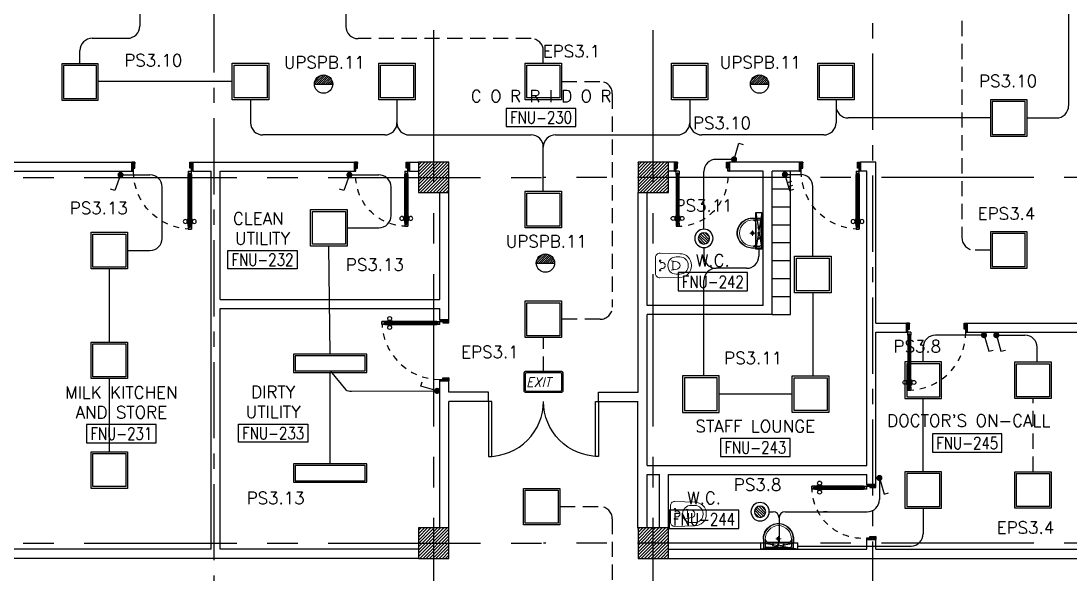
# Model space of a CAD drawing. Extents: x 0 to 92.9, y -1.3 to 78.2.
# Drawn here: x 15.63 to 32.84, y 36.25 to 45.32 of the extents above; entities that cross this region are included whole.
import ezdxf
from ezdxf.enums import TextEntityAlignment as Align

# ---------------------------------------------------------------- set-up
doc = ezdxf.new("R2010")
doc.units = 0
doc.header["$MEASUREMENT"] = 0
for name, pattern in [('CENTER', [2, 1.25, -0.25, 0.25, -0.25]), ('CENTERX2', [4, 2.5, -0.5, 0.5, -0.5]), ('DASHED', [0.75, 0.5, -0.25]), ('HIDDEN', [0.375, 0.25, -0.125]), ('HIDDEN2', [0.1875, 0.125, -0.0625])]:
    doc.linetypes.add(name, pattern=pattern)
doc.layers.get('0').update_dxf_attribs({"color": 11, "linetype": 'CONTINUOUS'})
for name, color, linetype in [('AXES', 11, 'CENTERX2'), ('AXES1', 11, 'CENTER'), ('COL', 11, 'CONTINUOUS'), ('DOOR', 11, 'CONTINUOUS'), ('E-CLINE', 2, 'CONTINUOUS'), ('E-HLINE', 2, 'HIDDEN'), ('E-LITE', 4, 'CONTINUOUS'), ('E-SWITCH', 4, 'CONTINUOUS'), ('E-SWITCHS', 4, 'CONTINUOUS'), ('E-TEXT', 4, 'CONTINUOUS'), ('E-TRXT', 4, 'CONTINUOUS'), ('EL-LITE', 4, 'CONTINUOUS'), ('FIX', 11, 'CONTINUOUS'), ('HAT', 11, 'CONTINUOUS'), ('Locker', 11, 'CONTINUOUS'), ('RM-BOX', 11, 'CONTINUOUS'), ('RM-NAME', 11, 'CONTINUOUS'), ('RM-NO', 11, 'CONTINUOUS'), ('TITLE', 4, 'CONTINUOUS'), ('WALL', 11, 'CONTINUOUS')]:
    doc.layers.add(name, color=color, linetype=linetype)
doc.styles.add('ITALICC', font='italicc')
doc.styles.add('ROMANS', font='ROMANS.shx', dxfattribs={"width": 0.6})

# ---------------------------------------------------------------- blocks, each defined once
blk = doc.blocks.new('L42')
at = {"layer": 'E-LITE'}
for p, q in [((0.3, 0.3), (-0.3, 0.3)), ((-0.3, 0.3), (-0.3, -0.3)), ((0.3, -0.3), (0.3, 0.3)), ((-0.3, -0.3), (0.3, -0.3))]:
    blk.add_line(p, q, dxfattribs=at)
at = {"layer": 'E-LITE', "color": 8}
blk.add_lwpolyline([(-0.27, 0.27), (-0.27, -0.27), (0.27, -0.27), (0.27, 0.27)], close=True, dxfattribs=at)
blk = doc.blocks.new('*X49')
at = {"color": 0}
for p, q in [((21548.527, 18540.142), (21548.801, 18540.415)), ((21548.529, 18539.966), (21548.977, 18540.414)), ((21548.584, 18539.845), (21549.098, 18540.359)), ((21548.672, 18539.756), (21549.187, 18540.271)), ((21548.793, 18539.7), (21549.243, 18540.15)), ((21548.966, 18539.696), (21549.246, 18539.977))]:
    blk.add_line(p, q, dxfattribs=at)
blk = doc.blocks.new('SPOT')
at = {"layer": 'E-LITE'}
for radius in [0.6, 0.369]:
    blk.add_circle((0, 0), radius, dxfattribs=at)
at = {"layer": 'E-LITE', "color": 8}
blk.add_blockref('*X49', (-21548.886, -18540.056), dxfattribs=at)
blk = doc.blocks.new('MR20')
at = {"layer": 'E-LITE'}
for p, q in [((-300, 100), (-300, 0)), ((-300, 100), (-300, 0)), ((-300, 0), (300, 0)), ((-300, 0), (300, 0)), ((-300, 0), (300, 0)), ((-300, 0), (-300, 0)), ((300, 0), (300, 100)), ((300, 0), (300, 100)), ((300, 0), (300, 0))]:
    blk.add_line(p, q, dxfattribs=at)
at = {"layer": 'E-LITE', "color": 3}
blk.add_line((300, 100), (-300, 100), dxfattribs=at)
at = {"layer": 'E-LITE', "color": 8}
for p, q in [((300, 0), (-300, 100)), ((300, 100), (-300, 0))]:
    blk.add_line(p, q, dxfattribs=at)
blk = doc.blocks.new('*X57')
at = {"color": 0}
for p, q in [((84179, 155509), (84660, 155990)), ((84179, 155562), (84607, 155990)), ((84179, 155615), (84554, 155990)), ((84179, 155668), (84501, 155990)), ((84179, 155721), (84448, 155990)), ((84179, 155774), (84395, 155990)), ((84179, 155827), (84342, 155990)), ((84179, 155880), (84289, 155990)), ((84179, 155933), (84236, 155990)), ((84179, 155986), (84183, 155990)), ((84213, 155490), (84679, 155956)), ((84266, 155490), (84679, 155903)), ((84319, 155490), (84679, 155850)), ((84372, 155490), (84679, 155796)), ((84426, 155490), (84679, 155743)), ((84479, 155490), (84679, 155690)), ((84532, 155490), (84679, 155637)), ((84585, 155490), (84679, 155584)), ((84638, 155490), (84679, 155531))]:
    blk.add_line(p, q, dxfattribs=at)
blk = doc.blocks.new('COL50')
at = {"layer": 'COL'}
blk.add_lwpolyline([(-250, 250), (-250, -250), (250, -250), (250, 250)], close=True, dxfattribs=at)
blk = doc.blocks.new('*X58')
at = {"color": 0}
for p, q in [((80579, 155515), (81054, 155990)), ((80579, 155568), (81001, 155990)), ((80579, 155621), (80948, 155990)), ((80579, 155674), (80895, 155990)), ((80579, 155727), (80842, 155990)), ((80579, 155780), (80789, 155990)), ((80579, 155833), (80736, 155990)), ((80579, 155886), (80683, 155990)), ((80579, 155939), (80630, 155990)), ((80607, 155490), (81079, 155962)), ((80660, 155490), (81079, 155909)), ((80713, 155490), (81079, 155856)), ((80766, 155490), (81079, 155803)), ((80819, 155490), (81079, 155750)), ((80872, 155490), (81079, 155697)), ((80925, 155490), (81079, 155644)), ((80978, 155490), (81079, 155591)), ((81031, 155490), (81079, 155538))]:
    blk.add_line(p, q, dxfattribs=at)
blk = doc.blocks.new('*X59')
at = {"color": 0}
for p, q in [((80579, 149522), (81047, 149990)), ((80579, 149575), (80994, 149990)), ((80579, 149628), (80941, 149990)), ((80579, 149681), (80888, 149990)), ((80579, 149734), (80835, 149990)), ((80579, 149787), (80782, 149990)), ((80579, 149840), (80729, 149990)), ((80579, 149893), (80676, 149990)), ((80579, 149946), (80623, 149990)), ((80600, 149490), (81079, 149969)), ((80653, 149490), (81079, 149916)), ((80706, 149490), (81079, 149863)), ((80759, 149490), (81079, 149810)), ((80812, 149490), (81079, 149757)), ((80865, 149490), (81079, 149704)), ((80918, 149490), (81079, 149651)), ((80971, 149490), (81079, 149598)), ((81024, 149490), (81079, 149545)), ((81077, 149490), (81079, 149492))]:
    blk.add_line(p, q, dxfattribs=at)
blk = doc.blocks.new('*X64')
at = {"color": 0}
for p, q in [((196689, 149542), (197136, 149990)), ((196689, 149595), (197083, 149990)), ((196689, 149648), (197030, 149990)), ((196689, 149701), (196977, 149990)), ((196689, 149754), (196924, 149990)), ((196689, 149807), (196871, 149990)), ((196689, 149860), (196818, 149990)), ((196689, 149913), (196765, 149990)), ((196689, 149966), (196712, 149990)), ((196689, 149489), (197189, 149989)), ((196742, 149490), (197189, 149936)), ((196795, 149490), (197189, 149883)), ((196848, 149490), (197189, 149830)), ((196901, 149490), (197189, 149777)), ((196954, 149490), (197189, 149724)), ((197007, 149490), (197189, 149671)), ((197060, 149490), (197189, 149618)), ((197113, 149490), (197189, 149565)), ((197166, 149490), (197189, 149512))]:
    blk.add_line(p, q, dxfattribs=at)
blk = doc.blocks.new('RM1')
at = {"layer": 'RM-BOX'}
blk.add_lwpolyline([(570, -200), (-570, -200), (-570, -500), (570, -500)], close=True, dxfattribs=at)
at = {"layer": 'RM-NAME', "style": 'ROMANS'}
for tag, p in [('ROOMNAME1', (0, 324)), ('ROOMNAME2', (0, 0))]:
    blk.add_attdef(tag, text='', height=200, dxfattribs=at).set_placement(p, align=Align.MIDDLE)
at = {"layer": 'RM-NO', "style": 'ROMANS', "width": 0.8}
blk.add_attdef('ROOMNO', text='', height=200, dxfattribs=at).set_placement((0, -350), align=Align.MIDDLE)
blk = doc.blocks.new('WC1')
at = {"layer": 'FIX', "lineweight": 20}
for p, q in [((-210, 204), (-538, 194)), ((-727, 5), (-727, -5)), ((-674, 5), (-674, -5)), ((-534, 24), (-540, 0)), ((-540, 0), (-534, -24)), ((-475, 141), (-538, 141)), ((-395, 76), (-490, 60)), ((-339, 5), (-339, -5)), ((-137, 0), (-137, 131)), ((-137, -131), (-137, 0)), ((-538, -141), (-475, -141)), ((-490, -60), (-395, -76)), ((-538, -194), (-210, -204)), ((-213, -204), (-210, -204))]:
    blk.add_line(p, q, dxfattribs=at)
at = {"layer": 'FIX', "linetype": 'Continuous', "lineweight": 20}
blk.add_line((-420, -47), (-420, 45), dxfattribs=at)
at = {"layer": 'FIX', "linetype": 'HIDDEN2', "lineweight": 20, "ltscale": 0.3}
blk.add_circle((-245, 0), 49.8, dxfattribs=at)
at = {"layer": 'FIX', "linetype": 'HIDDEN', "lineweight": 20, "ltscale": 0.05}
for centre in [(-213, 78), (-213, -77)]:
    blk.add_circle(centre, 11.6, dxfattribs=at)
at = {"layer": 'FIX', "lineweight": 20}
for centre, radius, start, end in [((-538, 5), 189, 90, 180), ((-210, 131), 73, 360, 90), ((-538, 5), 136, 90, 180), ((-473, -7), 68.2, 128.9242, 152.8468), ((-464, -18), 82, 108.496, 128.9242), ((-475, 5), 136, 360, 90), ((-538, -5), 189, 180, 270), ((-538, -5), 136, 180, 270), ((-473, 7), 68.2, 207.1532, 231.0758), ((-464, 18), 82, 231.0758, 251.504), ((-475, -5), 136, 270, 0), ((-210, -131), 73, 270, 0)]:
    blk.add_arc(centre, radius, start, end, dxfattribs=at)
at = {"layer": 'FIX', "linetype": 'Continuous', "lineweight": 20}
for centre, start, end in [((-443, 46), 357.6662, 91.6121), ((-442, -46), 268.3879, 2.3338)]:
    blk.add_arc(centre, 22.3, start, end, dxfattribs=at)
blk = doc.blocks.new('LAV1')
at = {"layer": 'FIX', "linetype": 'ByBlock', "ltscale": 0.3}
for p, q in [((-280, 210), (-275, 50)), ((-245, 210), (-245, 85)), ((245, 210), (245, 85)), ((280, 210), (275, 50)), ((0, 60), (-220, 60)), ((0, 60), (220, 60))]:
    blk.add_line(p, q, dxfattribs=at)
at = {"layer": 'FIX', "linetype": 'Continuous', "lineweight": 20}
for p, q in [((-275, 210), (-275, 50)), ((275, 210), (275, 50)), ((0, 50), (-275, 50)), ((0, 50), (-252, 50)), ((0, 155), (-181, 155)), ((0, 155), (181, 155)), ((0, 50), (275, 50)), ((0, 50), (252, 50))]:
    blk.add_line(p, q, dxfattribs=at)
at = {"layer": 'FIX', "linetype": 'DASHED', "lineweight": 20, "ltscale": 0.05}
for p, q in [((50, 220), (-50, 220)), ((0, 170), (0, 270)), ((0, 170), (0, 270))]:
    blk.add_line(p, q, dxfattribs=at)
at = {"layer": 'FIX', "lineweight": 20}
for p, q in [((16, 107), (-15, 107)), ((0, 92), (0, 123))]:
    blk.add_line(p, q, dxfattribs=at)
for centre, radius in [((0, 220), 29.5), ((0, 220), 22.5), ((0, 107), 15.5)]:
    blk.add_circle(centre, radius, dxfattribs=at)
at = {"layer": 'FIX', "linetype": 'HIDDEN', "lineweight": 20, "ltscale": 0.05}
for centre in [(-100, 107), (100, 107)]:
    blk.add_circle(centre, 12.4, dxfattribs=at)
at = {"layer": 'FIX', "linetype": 'ByBlock', "ltscale": 0.3}
for centre, radius, start, end in [((7, 220), 287, 91.3776, 182.0064), ((-7, 220), 287, 357.9936, 88.6224), ((-220, 85), 24.9, 179.7021, 269.9486), ((220, 85), 24.9, 270.0514, 0.2979)]:
    blk.add_arc(centre, radius, start, end, dxfattribs=at)
at = {"layer": 'FIX', "linetype": 'Continuous', "lineweight": 20}
for centre, radius, start, end in [((8, 217), 283, 91.6988, 181.351), ((8, 212), 253, 91.7328, 180.4884), ((-8, 217), 283, 358.649, 88.3012), ((-8, 212), 253, 359.5116, 88.2672), ((-179, 222), 66.9, 190.2006, 268.0786), ((179, 222), 66.9, 271.9214, 349.7994)]:
    blk.add_arc(centre, radius, start, end, dxfattribs=at)
blk = doc.blocks.new('DOOR90')
at = {"layer": 'DOOR', "linetype": 'ByBlock'}
for p, q in [((0, 0), (-150, 0)), ((-200, -25), (-1000, -25)), ((-200, -42), (-1000, -42)), ((-200, -58), (-1000, -58)), ((-1000, -75), (-200, -75))]:
    blk.add_line(p, q, dxfattribs=at)
at = {"layer": 'DOOR', "color": 0, "linetype": 'ByBlock'}
for p, q in [((-150, 0), (-150, -25)), ((-150, 0), (0, 0)), ((0, -50), (0, 0)), ((-1050, -25), (-1050, -75)), ((-1050, -75), (-1050, -25)), ((-1000, -25), (-1050, -25)), ((-1000, -75), (-1050, -75)), ((-1020, -42), (-1020, -58)), ((-1000, -42), (-1020, -42)), ((-1000, -58), (-1020, -58)), ((-1000, -25), (-1000, -42)), ((-1000, -58), (-1000, -75)), ((-968, -25), (-968, -18)), ((-878, -18), (-968, -18)), ((-968, -75), (-968, -82)), ((-878, -82), (-968, -82)), ((-955, -18), (-955, -9)), ((-955, -9), (-890, -9)), ((-955, -18), (-890, -18)), ((-955, -82), (-955, -91)), ((-955, -82), (-890, -82)), ((-955, -91), (-890, -91)), ((-890, -18), (-890, -9)), ((-890, -82), (-890, -91)), ((-878, -25), (-878, -18)), ((-878, -75), (-878, -82)), ((-200, -42), (-200, -25)), ((-200, -25), (-150, -25)), ((-180, -42), (-200, -42)), ((-200, -75), (-200, -58)), ((-200, -58), (-180, -58)), ((-150, -75), (-200, -75)), ((-180, -58), (-180, -42)), ((-150, -75), (-150, -25)), ((-150, -25), (-100, -25)), ((-100, -25), (-100, -50)), ((-100, -50), (0, -50)), ((-100, -850), (0, -850)), ((-100, -875), (-100, -850)), ((0, -850), (0, -900)), ((-150, -900), (-150, -875)), ((-150, -875), (-100, -875)), ((0, -900), (-150, -900)), ((-150, -900), (0, -900))]:
    blk.add_line(p, q, dxfattribs=at)
at = {"layer": 'DOOR', "color": 9, "linetype": 'ByBlock'}
for p, q in [((0, -50), (-114, 0)), ((0, -50), (-40, 0)), ((0, -50), (-100, -37)), ((0, -850), (-114, -900)), ((0, -850), (-100, -863)), ((0, -850), (-40, -900))]:
    blk.add_line(p, q, dxfattribs=at)
at = {"layer": 'DOOR', "color": 0, "linetype": 'ByBlock'}
for centre in [(-923, 24), (-923, -124)]:
    blk.add_circle(centre, 32.4, dxfattribs=at)
at = {"layer": 'DOOR', "color": 9, "linetype": 'ByBlock'}
for centre, radius, start, end in [((0, -50), 74.4, 137.7764, 180), ((0, -50), 54.4, 113.2074, 180), ((0, -50), 154, 161.1053, 166.2858), ((0, -50), 134, 158.1598, 169.28), ((0, -50), 114, 154.0838, 167.3774), ((0, -50), 94.4, 148.0182, 180), ((0, -50), 34.4, 90, 180), ((0, -50), 14.4, 90, 180), ((0, -850), 94.4, 180, 211.9818), ((0, -850), 74.4, 180, 222.2236), ((0, -850), 54.4, 180, 246.7926), ((0, -850), 34.4, 180, 270), ((0, -850), 14.4, 180, 270), ((0, -850), 154, 193.7142, 198.8947), ((0, -850), 134, 190.72, 201.8402)]:
    blk.add_arc(centre, radius, start, end, dxfattribs=at)
at = {"layer": 'DOOR', "linetype": 'HIDDEN', "ltscale": 0.5}
blk.add_arc((-222, -50), 828, 178.2701, 275.003, dxfattribs=at)
blk = doc.blocks.new('D1000')
at = {"layer": 'DOOR', "color": 7, "linetype": 'ByBlock'}
for p, q in [((0, 0), (-150, 0)), ((-150, 0), (-150, -25)), ((-150, 0), (0, 0)), ((0, -50), (-114, 0)), ((0, -50), (-40, 0)), ((0, -50), (0, 0)), ((-1050, -25), (-1100, -25)), ((-1100, -75), (-1100, -25)), ((-1100, -25), (-1100, -75)), ((-1050, -75), (-1100, -75)), ((-1050, -42), (-1070, -42)), ((-1070, -42), (-1070, -58)), ((-1050, -58), (-1070, -58)), ((-1050, -25), (-1050, -42)), ((-1050, -58), (-1050, -75)), ((-928, -18), (-1018, -18)), ((-1018, -25), (-1018, -18)), ((-1018, -75), (-1018, -82)), ((-928, -82), (-1018, -82)), ((-1005, -9), (-940, -9)), ((-1005, -18), (-1005, -9)), ((-1005, -18), (-940, -18)), ((-1005, -82), (-940, -82)), ((-1005, -82), (-1005, -91)), ((-1005, -91), (-940, -91)), ((-940, -18), (-940, -9)), ((-940, -82), (-940, -91)), ((-928, -25), (-928, -18)), ((-928, -75), (-928, -82)), ((-200, -42), (-200, -25)), ((-200, -25), (-150, -25)), ((-180, -42), (-200, -42)), ((-200, -75), (-200, -58)), ((-200, -58), (-180, -58)), ((-150, -75), (-200, -75)), ((-180, -58), (-180, -42)), ((-150, -75), (-150, -25)), ((-150, -25), (-100, -25)), ((-100, -25), (-100, -50)), ((0, -50), (-100, -37)), ((-100, -50), (0, -50)), ((-150, -975), (-100, -975)), ((-150, -1000), (-150, -975)), ((-150, -1000), (0, -1000)), ((0, -1000), (-150, -1000)), ((0, -950), (-114, -1000)), ((-100, -975), (-100, -950)), ((0, -950), (-100, -963)), ((-100, -950), (0, -950)), ((0, -950), (-40, -1000)), ((0, -950), (0, -1000))]:
    blk.add_line(p, q, dxfattribs=at)
at = {"layer": 'DOOR', "linetype": 'ByBlock'}
for p, q in [((-200, -25), (-1050, -25)), ((-200, -42), (-1050, -42)), ((-200, -58), (-1050, -58)), ((-1050, -75), (-200, -75))]:
    blk.add_line(p, q, dxfattribs=at)
at = {"layer": 'DOOR', "color": 7, "linetype": 'ByBlock'}
for centre in [(-973, 23), (-973, -124)]:
    blk.add_circle(centre, 32.4, dxfattribs=at)
for centre, radius, start, end in [((0, -50), 134, 158.1598, 169.28), ((0, -50), 74.4, 137.7764, 180), ((0, -50), 54.4, 113.2074, 180), ((0, -50), 154, 161.1053, 166.2858), ((0, -50), 114, 154.0838, 167.3774), ((0, -50), 94.4, 148.0182, 180), ((0, -50), 34.4, 90, 180), ((0, -50), 14.4, 90, 180), ((0, -950), 154, 193.7142, 198.8947), ((0, -950), 134, 190.72, 201.8402), ((0, -950), 94.4, 180, 211.9818), ((0, -950), 74.4, 180, 222.2236), ((0, -950), 54.4, 180, 246.7926), ((0, -950), 34.4, 180, 270), ((0, -950), 14.4, 180, 270)]:
    blk.add_arc(centre, radius, start, end, dxfattribs=at)
at = {"layer": 'DOOR', "linetype": 'HIDDEN', "ltscale": 0.5}
blk.add_arc((-149, -24), 951, 180.0434, 269.9667, dxfattribs=at)
blk = doc.blocks.new('EXIT')
at = {"layer": 'E-LITE', "color": 4}
for p, q in [((-0.32, 0.15), (-0.32, -0.15)), ((0.3, 0.17), (-0.3, 0.17)), ((0.32, -0.15), (0.32, 0.15)), ((-0.3, -0.17), (0.3, -0.17))]:
    blk.add_line(p, q, dxfattribs=at)
at = {"layer": 'E-LITE', "color": 8}
for p, q in [((-0.3, 0.13), (-0.3, -0.13)), ((0.28, 0.15), (-0.28, 0.15)), ((0.3, -0.13), (0.3, 0.13)), ((-0.28, -0.15), (0.28, -0.15))]:
    blk.add_line(p, q, dxfattribs=at)
at = {"layer": 'E-LITE', "color": 4}
for centre, start, end in [((-0.3, 0.15), 90, 180), ((0.3, 0.15), 360, 90), ((-0.3, -0.15), 180, 270), ((0.3, -0.15), 270, 0)]:
    blk.add_arc(centre, 0.02, start, end, dxfattribs=at)
at = {"layer": 'E-LITE', "color": 8}
for centre, start, end in [((-0.28, 0.13), 90, 180), ((0.28, 0.13), 0, 90), ((-0.28, -0.13), 180, 270), ((0.28, -0.13), 270, 0)]:
    blk.add_arc(centre, 0.02, start, end, dxfattribs=at)
at = {"layer": 'E-LITE', "color": 5, "style": 'ITALICC'}
blk.add_text('EXIT', height=0.15, dxfattribs=at).set_placement((-0.284, -0.078))
blk = doc.blocks.new('EL')
at = {"layer": 'EL-LITE'}
h = blk.add_hatch(dxfattribs=at)
h.set_pattern_fill('ANSI31', color=4, scale=0.2, style=0)
h.set_pattern_definition([(45, (587.071197, 567.777136), (-0.0176776695, 0.0176776695), [])])
h.paths.add_polyline_path([(0.15, 0, 1), (-0.15, 0)])
at = {"layer": 'EL-LITE', "color": 4}
blk.add_line((-0.15, 0), (0.15, 0), dxfattribs=at)
blk.add_circle((0, 0), 0.15, dxfattribs=at)
blk = doc.blocks.new('L24')
at = {"color": 4}
blk.add_lwpolyline([(-0.6, 0.15), (-0.6, -0.15), (0.6, -0.15), (0.6, 0.15)], close=True, dxfattribs=at)
at = {"layer": 'E-LITE', "color": 8}
blk.add_lwpolyline([(-0.575, 0.125), (-0.575, -0.125), (0.575, -0.125), (0.575, 0.125)], close=True, dxfattribs=at)

msp = doc.modelspace()

# ---------------------------------------------------------------- linework, layer by layer
at = {"layer": 'AXES'}
for p, q in [((22.403, -1.327), (22.403, 77.486)), ((26.003, -1.327), (26.003, 77.486)), ((0.672, 42.758), (24.203, 42.758)), ((92.243, 42.758), (24.203, 42.758)), ((0.672, 36.758), (24.203, 36.758)), ((92.243, 36.758), (24.203, 36.758))]:
    msp.add_line(p, q, dxfattribs=at)
at = {"layer": 'AXES1'}
for p, q in [((18.803, 28.479), (18.803, 64.358)), ((29.603, 5.538), (29.603, 64.358))]:
    msp.add_line(p, q, dxfattribs=at)
at = {"layer": 'DOOR'}
for points in [[(23.303, 38.183), (23.353, 38.183), (23.353, 39.083), (23.303, 39.083), (23.303, 38.183, 0.414214), (24.203, 39.083, 0.414214)], [(23.303, 38.183), (23.353, 38.183), (23.353, 39.083), (23.303, 39.083), (23.303, 38.183, 0.414214), (24.203, 39.083, 0.414214)], [(23.303, 38.183), (23.353, 38.183), (23.353, 39.083), (23.303, 39.083), (23.303, 38.183, 0.414214), (24.203, 39.083, 0.414214)], [(23.303, 38.183), (23.353, 38.183), (23.353, 39.083), (23.303, 39.083), (23.303, 38.183, 0.414214), (24.203, 39.083, 0.414214)], [(25.103, 38.183), (25.053, 38.183), (25.053, 39.083), (25.103, 39.083), (25.103, 38.183, -0.414214), (24.203, 39.083, -0.414214)], [(25.103, 38.183), (25.053, 38.183), (25.053, 39.083), (25.103, 39.083), (25.103, 38.183, -0.414214), (24.203, 39.083, -0.414214)], [(25.103, 38.183), (25.053, 38.183), (25.053, 39.083), (25.103, 39.083), (25.103, 38.183, -0.414214), (24.203, 39.083, -0.414214)], [(25.103, 38.183), (25.053, 38.183), (25.053, 39.083), (25.103, 39.083), (25.103, 38.183, -0.414214), (24.203, 39.083, -0.414214)]]:
    msp.add_lwpolyline(points, format="xyb", dxfattribs=at)
at = {"layer": 'E-CLINE', "color": 4}
for p, q in [((17.582, 48.781), (17.582, 45.24)), ((32.814, 48.099), (32.814, 43.933)), ((20.962, 45.555), (20.962, 45.235)), ((16.802, 45.04), (17.382, 45.04)), ((16.602, 44.623), (16.602, 44.84)), ((24.2, 44.631), (24.2, 44.835)), ((19.1, 44.331), (16.902, 44.331)), ((21.8, 44.031), (21.8, 43.655)), ((26.6, 44.031), (26.6, 43.655)), ((29, 44.031), (29, 43.655)), ((31.533, 43.733), (29.2, 43.733)), ((32.133, 43.733), (32.614, 43.733)), ((21.6, 43.455), (19.6, 43.455)), ((22, 43.455), (24, 43.455)), ((24.4, 43.455), (26.4, 43.455)), ((28.8, 43.455), (26.8, 43.455)), ((24.2, 42.531), (24.2, 43.255)), ((20.706, 39.858), (20.684, 41.631)), ((26.833, 41.608), (26.833, 41.467)), ((27.733, 41.582), (27.733, 41.467)), ((17.083, 41.258), (17.083, 40.058)), ((27.533, 41.267), (27.033, 41.267)), ((26.833, 39.503), (26.833, 41.067)), ((28.62, 40.865), (28.62, 39.503)), ((17.083, 39.458), (17.083, 38.258)), ((20.704, 38.058), (20.704, 39.558)), ((28.283, 39.203), (27.083, 39.203)), ((30.43, 37.931), (30.43, 39.131)), ((30.43, 37.331), (30.43, 36.912)), ((27.905, 37.274), (27.967, 37.274)), ((28.067, 37.174), (28.067, 36.762)), ((28.857, 37.274), (28.795, 37.274)), ((28.367, 36.712), (30.23, 36.712))]:
    msp.add_line(p, q, dxfattribs=at)
for centre, radius, start, end in [((17.382, 45.24), 0.2, 270, 0), ((21.162, 45.235), 0.2, 180, 270), ((16.802, 44.84), 0.2, 90, 180), ((29.2, 43.933), 0.2, 180, 270), ((32.614, 43.933), 0.2, 270, 0), ((21.6, 43.655), 0.2, 270, 0), ((22, 43.655), 0.2, 180, 270), ((26.4, 43.655), 0.2, 270, 0), ((26.8, 43.655), 0.2, 180, 270), ((28.8, 43.655), 0.2, 270, 0), ((24, 43.255), 0.2, 0, 90), ((24.4, 43.255), 0.2, 90, 180), ((27.033, 41.467), 0.2, 180, 270), ((27.533, 41.467), 0.2, 270, 0), ((27.033, 41.067), 0.2, 90, 180), ((27.967, 37.174), 0.1, 0, 90), ((28.167, 37.174), 0.1, 90, 180), ((30.23, 36.912), 0.2, 270, 0)]:
    msp.add_arc(centre, radius, start, end, dxfattribs=at)
at = {"layer": 'E-HLINE', "color": 4}
for p, q in [((31.065, 45.699), (31.065, 41.767)), ((24, 45.035), (21.162, 45.035)), ((24.5, 44.331), (25.131, 44.331)), ((25.331, 44.131), (25.331, 40.631)), ((31.533, 41.567), (31.265, 41.567)), ((25.131, 40.431), (24.5, 40.431)), ((24.203, 39.573), (24.203, 40.131)), ((32.23, 37.931), (32.23, 39.131)), ((24.473, 37.358), (25.131, 37.358)), ((25.331, 37.158), (25.331, 34.315))]:
    msp.add_line(p, q, dxfattribs=at)
for centre, start, end in [((24, 44.835), 0, 90), ((25.131, 44.131), 0, 90), ((31.265, 41.767), 180, 270), ((25.131, 40.631), 270, 0), ((25.131, 37.158), 0, 90)]:
    msp.add_arc(centre, 0.2, start, end, dxfattribs=at)
at = {"layer": 'E-SWITCH', "color": 4}
for p, q in [((27.328, 43.054), (27.404, 43.318)), ((27.404, 43.318), (27.476, 43.298)), ((27.328, 43.054), (27.033, 43.054)), ((26.833, 41.908), (26.833, 42.854)), ((17.267, 42.8), (17.173, 42.541)), ((17.267, 42.8), (17.75, 42.8)), ((21.02, 42.8), (20.926, 42.541)), ((21.02, 42.8), (21.503, 42.8)), ((28.136, 42.807), (28.42, 42.807)), ((28.161, 42.807), (28.237, 42.542)), ((28.203, 42.675), (28.275, 42.695)), ((17.173, 42.541), (17.102, 42.567)), ((17.95, 41.758), (17.95, 42.6)), ((20.926, 42.541), (20.856, 42.567)), ((21.703, 42.131), (21.703, 42.6)), ((28.22, 42.608), (28.292, 42.629)), ((28.237, 42.542), (28.309, 42.563)), ((28.62, 41.465), (28.62, 42.607)), ((20.984, 41.931), (21.503, 41.931)), ((17.383, 41.558), (17.75, 41.558)), ((31.427, 40.171), (30.63, 40.171)), ((31.427, 40.171), (31.503, 39.907)), ((31.604, 40.171), (32.098, 40.171)), ((31.629, 40.171), (31.705, 39.907)), ((30.43, 39.731), (30.43, 39.971)), ((31.503, 39.907), (31.575, 39.927)), ((31.705, 39.907), (31.777, 39.927)), ((32.298, 39.731), (32.298, 39.971)), ((20.704, 39.583), (20.959, 39.274)), ((22.194, 39.333), (22.215, 39.405)), ((21.052, 39.251), (22.458, 39.257)), ((22.458, 39.257), (22.194, 39.333)), ((29.711, 37.828), (29.711, 37.474)), ((29.711, 37.828), (29.787, 37.564)), ((29.787, 37.564), (29.859, 37.585)), ((28.167, 37.274), (29.511, 37.274))]:
    msp.add_line(p, q, dxfattribs=at)
at = {"layer": 'E-SWITCH', "color": 4, "const_width": 0.05}
for points in [[(27.349, 43.04, 1), (27.307, 43.068, 1)], [(17.267, 42.825, -1), (17.267, 42.775, -1)], [(21.02, 42.825, -1), (21.02, 42.775, -1)], [(28.182, 42.82, -1), (28.14, 42.793, -1)], [(31.448, 40.185, -1), (31.406, 40.157, -1)], [(31.65, 40.185, -1), (31.608, 40.157, -1)], [(22.472, 39.278, 1), (22.445, 39.236, 1)], [(29.732, 37.842, -1), (29.69, 37.815, -1)]]:
    msp.add_lwpolyline(points, format="xyb", close=True, dxfattribs=at)
at = {"layer": 'E-SWITCH', "color": 4}
for centre, start, end in [((27.033, 42.854), 90, 180), ((17.75, 42.6), 0, 90), ((21.503, 42.6), 0, 90), ((28.42, 42.607), 0, 90), ((21.503, 42.131), 270, 0), ((17.75, 41.758), 270, 0), ((30.63, 39.971), 90, 180), ((32.098, 39.971), 0, 90), ((21.051, 39.451), 242.3297, 270.2374), ((29.511, 37.474), 270, 0)]:
    msp.add_arc(centre, 0.2, start, end, dxfattribs=at)
at = {"layer": 'Locker', "linetype": 'Continuous'}
for p, q in [((28.253, 40.508), (28.253, 42.858)), ((28.253, 42.564), (27.953, 42.564)), ((28.253, 42.27), (27.953, 42.27)), ((28.253, 41.976), (27.953, 41.976)), ((28.253, 41.683), (27.953, 41.683)), ((28.253, 41.389), (27.953, 41.389)), ((28.253, 41.095), (27.953, 41.095)), ((28.253, 40.801), (27.953, 40.801)), ((27.953, 40.508), (28.253, 40.508))]:
    msp.add_line(p, q, dxfattribs=at)
at = {"layer": 'TITLE', "linetype": 'Continuous'}
msp.add_line((19.4, 44.031), (19.4, 43.655), dxfattribs=at)
msp.add_arc((19.6, 43.655), 0.2, 180, 270, dxfattribs=at)
at = {"layer": 'WALL'}
for p, q in [((15.453, 43.008), (17.453, 43.008)), ((17.453, 42.858), (17.453, 43.008)), ((18.453, 43.008), (21.103, 43.008)), ((18.453, 42.858), (18.453, 43.008)), ((21.103, 43.008), (21.103, 42.858)), ((22.003, 43.008), (22.153, 43.008)), ((22.003, 43.008), (22.003, 42.858)), ((22.003, 43.008), (22.003, 42.858)), ((26.353, 43.008), (26.253, 43.008)), ((26.353, 42.858), (26.353, 43.008)), ((26.353, 42.858), (26.353, 43.008)), ((28.403, 43.008), (27.253, 43.008)), ((27.253, 42.858), (27.253, 43.008)), ((28.403, 42.858), (28.403, 43.008)), ((29.653, 43.008), (29.403, 43.008)), ((29.403, 42.858), (29.403, 43.008)), ((29.653, 40.368), (29.653, 43.008)), ((15.453, 42.858), (17.453, 42.858)), ((18.453, 42.858), (18.753, 42.858)), ((18.753, 36.658), (18.753, 42.858)), ((18.903, 42.858), (21.103, 42.858)), ((18.903, 40.758), (18.903, 42.858)), ((22.003, 42.858), (22.153, 42.858)), ((26.353, 42.858), (26.253, 42.858)), ((27.803, 42.858), (27.253, 42.858)), ((27.803, 40.658), (27.803, 42.858)), ((28.403, 42.858), (27.953, 42.858)), ((27.953, 40.508), (27.953, 42.858)), ((29.503, 42.858), (29.403, 42.858)), ((29.503, 38.033), (29.503, 42.858)), ((22.504, 40.758), (22.504, 42.508)), ((22.653, 40.42), (22.653, 42.508)), ((25.753, 39.233), (25.753, 42.508)), ((25.903, 40.658), (25.903, 42.508)), ((18.903, 40.758), (22.504, 40.758)), ((18.903, 40.608), (22.504, 40.608)), ((18.903, 36.658), (18.903, 40.608)), ((21.296, 40.758), (22.504, 40.758)), ((21.296, 40.608), (22.504, 40.608)), ((22.504, 40.42), (22.504, 40.608)), ((22.504, 40.42), (22.504, 40.608)), ((22.504, 40.42), (22.504, 40.608)), ((22.504, 40.42), (22.504, 40.608)), ((27.803, 40.658), (25.903, 40.658)), ((27.953, 40.508), (25.903, 40.508)), ((25.903, 38.033), (25.903, 40.508)), ((22.653, 40.42), (22.504, 40.42)), ((22.653, 40.42), (22.504, 40.42)), ((29.653, 40.368), (30.153, 40.368)), ((30.153, 40.218), (30.153, 40.368)), ((31.153, 40.218), (31.153, 40.368)), ((31.153, 40.368), (33.353, 40.368)), ((29.653, 40.218), (30.153, 40.218)), ((29.653, 37.72), (29.653, 40.218)), ((31.153, 40.218), (32.953, 40.218)), ((22.504, 38.033), (22.504, 39.42)), ((22.504, 38.033), (22.504, 39.42)), ((22.653, 39.42), (22.504, 39.42)), ((22.504, 38.033), (22.504, 39.42)), ((22.504, 37.008), (22.504, 39.42)), ((22.653, 39.42), (22.504, 39.42)), ((22.653, 39.233), (22.653, 39.42)), ((22.653, 39.233), (22.653, 39.42)), ((22.653, 39.233), (22.653, 39.42)), ((22.653, 39.233), (22.653, 39.42)), ((23.303, 39.233), (22.653, 39.233)), ((23.303, 39.233), (22.653, 39.233)), ((23.303, 39.233), (22.653, 39.233)), ((23.303, 39.233), (22.653, 39.233)), ((23.303, 39.083), (23.303, 39.233)), ((23.303, 39.083), (23.303, 39.233)), ((23.303, 39.083), (23.303, 39.233)), ((23.303, 39.083), (23.303, 39.233)), ((25.103, 39.083), (25.103, 39.233)), ((25.103, 39.083), (25.103, 39.233)), ((25.103, 39.233), (25.753, 39.233)), ((25.103, 39.083), (25.103, 39.233)), ((25.103, 39.083), (25.103, 39.233)), ((25.103, 39.083), (25.103, 39.233)), ((25.103, 39.083), (25.103, 39.233)), ((23.303, 39.083), (22.653, 39.083)), ((22.653, 37.883), (22.653, 39.083)), ((22.653, 37.883), (22.653, 39.083)), ((23.303, 39.083), (22.653, 39.083)), ((23.303, 39.083), (22.653, 39.083)), ((23.303, 39.083), (22.653, 39.083)), ((22.653, 37.883), (22.653, 39.083)), ((22.653, 37.008), (22.653, 39.083)), ((25.103, 39.083), (25.753, 39.083)), ((25.752, 37.007), (25.752, 39.083)), ((25.903, 38.033), (29.503, 38.033)), ((25.903, 37.883), (26.103, 37.883)), ((25.903, 37.007), (25.903, 37.883)), ((26.103, 37.007), (26.103, 37.883)), ((26.253, 37.883), (29.503, 37.883)), ((26.253, 37.007), (26.253, 37.883)), ((27.278, 37.883), (27.468, 37.883)), ((29.503, 37.72), (29.503, 37.883)), ((29.503, 37.72), (29.653, 37.72)), ((29.503, 36.658), (29.503, 36.82)), ((29.503, 36.82), (29.653, 36.82)), ((29.653, 36.658), (29.653, 36.82)), ((18.753, 36.658), (15.453, 36.658)), ((22.153, 36.658), (18.903, 36.658)), ((26.253, 36.658), (29.503, 36.658)), ((29.653, 36.658), (32.953, 36.658)), ((22.153, 36.508), (15.453, 36.508)), ((26.253, 36.508), (32.953, 36.508)), ((27.128, 36.508), (27.468, 36.508))]:
    msp.add_line(p, q, dxfattribs=at)

# ---------------------------------------------------------------- block references
at = {"layer": 'COL', "xscale": 0.001000000003841706, "yscale": 0.000999999996565748, "zscale": 0.001}
for p in [(22.403, 42.758), (26.003, 42.758), (22.403, 36.758), (26.003, 36.758)]:
    msp.add_blockref('COL50', p, dxfattribs=at)
at = {"layer": 'DOOR', "color": 0, "linetype": 'Continuous', "yscale": 0.000999999996565748, "zscale": 0.001}
for p, xscale, rotation in [((18.453, 43.008), -0.000999999996565748, 270), ((29.403, 43.008), -0.000999999996565748, 270), ((30.153, 40.368), 0.000999999996565748, 90)]:
    msp.add_blockref('D1000', p, dxfattribs=dict(at, xscale=xscale, rotation=rotation))
at = {"layer": 'DOOR', "color": 0, "linetype": 'ByBlock', "yscale": 0.000999999996565748, "zscale": 0.001}
for p, xscale, rotation in [((22.003, 43.008), -0.000999999996565748, 270), ((26.353, 43.008), 0.000999999996565748, 90)]:
    msp.add_blockref('DOOR90', p, dxfattribs=dict(at, xscale=xscale, rotation=rotation))
at = {"layer": 'DOOR', "color": 0, "linetype": 'Continuous', "xscale": 0.001000000003841706, "yscale": 0.000999999996565748, "zscale": 0.001}
msp.add_blockref('D1000', (22.653, 40.42), dxfattribs=at)
at = {"layer": 'DOOR', "color": 0, "linetype": 'ByBlock', "xscale": 0.001000000003841706, "yscale": 0.000999999996565748, "zscale": 0.001}
msp.add_blockref('DOOR90', (29.653, 37.72), dxfattribs=at)
at = {"layer": 'E-LITE', "color": 4}
for p in [(16.602, 44.323), (31.833, 43.733), (31.833, 41.567)]:
    msp.add_blockref('L42', p, dxfattribs=at)
at = {"layer": 'E-LITE', "color": 4, "xscale": -1}
for p, rotation in [((19.4, 44.331), 180), ((21.8, 44.331), 180), ((24.2, 44.331), 180), ((26.6, 44.331), 180), ((29, 44.331), 180), ((24.2, 42.231), 180), ((20.684, 41.931), 180), ((17.083, 41.558), 180), ((28.62, 41.165), 90), ((24.2, 40.431), 180), ((17.083, 39.758), 180), ((32.23, 39.431), 90), ((28.583, 39.203), 90), ((17.083, 37.958), 180), ((32.23, 37.631), 90), ((24.173, 37.358), 180)]:
    msp.add_blockref('L42', p, dxfattribs=dict(at, rotation=rotation))
at = {"layer": 'E-LITE'}
for p in [(20.596, 44.288), (27.745, 44.288), (24.235, 41.352)]:
    msp.add_blockref('EL', p, dxfattribs=at)
at = {"layer": 'E-LITE', "color": 4, "xscale": -0.25, "yscale": 0.25, "zscale": 0.25}
for p in [(26.833, 41.758), (27.755, 37.274)]:
    msp.add_blockref('SPOT', p, dxfattribs=at)
at = {"layer": 'E-LITE', "color": 4}
for name, p, rotation in [('L24', (20.704, 39.708), 180), ('L42', (30.43, 39.431), 270), ('L42', (26.783, 39.203), 270), ('L24', (20.704, 37.908), 180), ('L42', (30.43, 37.631), 270)]:
    msp.add_blockref(name, p, dxfattribs=dict(at, rotation=rotation))
at = {"layer": 'E-LITE', "color": 4, "extrusion": (0, 0, -1), "xscale": -1, "zscale": -1}
msp.add_blockref('EXIT', (-24.203, 39.403), dxfattribs=at)
at = {"layer": 'E-SWITCHS', "color": 4, "xscale": -0.0009999999892897904, "yscale": 0.0009999999892897904, "zscale": 0.001}
for p, rotation in [((27.683, 41.882), 270), ((28.067, 36.762), 180)]:
    msp.add_blockref('MR20', p, dxfattribs=dict(at, rotation=rotation))
at = {"layer": 'FIX'}
for name, p, xscale, yscale, zscale, rotation in [('LAV1', (27.824, 41.845), -0.000879999999597203, 0.000879999999597203, 0.0008800000000000001, 90), ('WC1', (25.903, 41.313), 0.001000000003841706, 0.000999999996565748, 0.001, 180), ('WC1', (25.903, 41.313), 0.001000000003841706, 0.000999999996565748, 0.001, 180), ('WC1', (26.146, 37.238), 0.001000000003841706, 0.000999999996565748, 0.001, 180)]:
    msp.add_blockref(name, p, dxfattribs=dict(at, xscale=xscale, yscale=yscale, zscale=zscale, rotation=rotation))
at = {"layer": 'FIX', "xscale": -0.0008800000068731606, "yscale": 0.000879999999597203, "zscale": 0.0008800000000000001}
msp.add_blockref('LAV1', (28.055, 36.637), dxfattribs=at)
at = {"layer": 'HAT', "xscale": 0.001000000003841706, "yscale": 0.000999999996565748, "zscale": 0.001}
for name, p in [('*X58', (-58.426, -112.982)), ('*X57', (-58.426, -112.982)), ('*X59', (-58.426, -112.982)), ('*X64', (-170.935, -112.982))]:
    msp.add_blockref(name, p, dxfattribs=at)
at = {"layer": 'RM-NO', "xscale": 0.001000000003841706, "yscale": 0.000999999996565748, "zscale": 0.001}
for p, values in [((24.163, 44.091), {'ROOMNO': 'FNU-230', 'ROOMNAME2': 'C O R R I D O R'}), ((24.163, 44.091), {'ROOMNO': 'FNU-230', 'ROOMNAME2': 'C O R R I D O R'}), ((26.979, 41.396), {'ROOMNO': 'FNU-242', 'ROOMNAME2': 'W.C.'}), ((17.28, 38.906), {'ROOMNO': 'FNU-231', 'ROOMNAME2': 'AND STORE', 'ROOMNAME1': 'MILK KITCHEN'}), ((27.676, 38.678), {'ROOMNO': 'FNU-243', 'ROOMNAME2': 'STAFF LOUNGE'}), ((26.836, 37.501), {'ROOMNO': 'FNU-244', 'ROOMNAME2': 'W.C.'})]:
    msp.add_blockref('RM1', p, dxfattribs=at).add_auto_attribs(values)
at = {"layer": 'RM-NO'}
ref = msp.add_blockref('RM1', (19.594, 41.759), dxfattribs=dict(at, xscale=-0.001000000003841706, yscale=0.000999999996565748, zscale=0.001))
ref.add_attrib('ROOMNO', 'FNU-232', dxfattribs={"height": 0.2, "style": 'ROMANS', "width": 0.8}).set_placement((19.594, 41.409), align=Align.MIDDLE)
ref.add_attrib('ROOMNAME2', 'UTILITY', dxfattribs={"layer": 'RM-NAME', "height": 0.2, "style": 'ROMANS'}).set_placement((19.594, 41.759), align=Align.MIDDLE)
ref.add_attrib('ROOMNAME1', 'CLEAN ', dxfattribs={"layer": 'RM-NAME', "height": 0.2, "style": 'ROMANS'}).set_placement((19.594, 42.083), align=Align.MIDDLE)
ref = msp.add_blockref('RM1', (19.769, 38.913), dxfattribs=dict(at, xscale=-0.001000000003841706, yscale=0.000999999996565748, zscale=0.001))
ref.add_attrib('ROOMNO', 'FNU-233', dxfattribs={"height": 0.2, "style": 'ROMANS', "width": 0.8}).set_placement((19.769, 38.563), align=Align.MIDDLE)
ref.add_attrib('ROOMNAME2', 'UTILITY', dxfattribs={"layer": 'RM-NAME', "height": 0.2, "style": 'ROMANS'}).set_placement((19.769, 38.913), align=Align.MIDDLE)
ref.add_attrib('ROOMNAME1', 'DIRTY', dxfattribs={"layer": 'RM-NAME', "height": 0.2, "style": 'ROMANS'}).set_placement((19.769, 39.237), align=Align.MIDDLE)
ref = msp.add_blockref('RM1', (31.151, 38.75), dxfattribs=dict(at, xscale=0.001000000003841706, yscale=0.000999999996565748, zscale=0.001))
ref.add_attrib('ROOMNO', 'FNU-245', dxfattribs={"height": 0.2, "style": 'ROMANS', "width": 0.8}).set_placement((31.151, 38.4), align=Align.MIDDLE)
ref.add_attrib('ROOMNAME1', "DOCTOR'S ON-CALL", dxfattribs={"layer": 'RM-NAME', "height": 0.2, "style": 'ROMANS'}).set_placement((31.176, 38.769), align=Align.MIDDLE)

# ---------------------------------------------------------------- texts
at = {"layer": 'E-TEXT', "color": 4, "style": 'ROMANS'}
for s, p in [(' EPS3.1', (24.054, 44.728)), (' PS3.10', (17.192, 44.578)), (' PS3.10', (31.209, 44.238)), (' PS3.10', (26.517, 43.55)), (' PS3.13', (16.298, 42.155)), (' PS3.11', (26.215, 42.198)), (' EPS3.4', (31.187, 42.065)), (' PS3.13', (20.825, 41.226)), (' PS3.8', (29.805, 39.887)), (' EPS3.1', (22.716, 39.794)), (' PS3.11', (27.029, 39.695)), (' PS3.8', (27.187, 37.618)), (' PS3.13', (19.198, 37.398)), (' EPS3.4', (31.498, 36.915))]:
    msp.add_text(s, height=0.2, dxfattribs=at).set_placement(p)
at = {"layer": 'E-TRXT', "color": 4, "style": 'ROMANS'}
for p in [(19.946, 44.544), (27.095, 44.544), (23.586, 41.609)]:
    msp.add_text('UPSPB.11', height=0.2, dxfattribs=at).set_placement(p)

doc.saveas('drawing.dxf')
